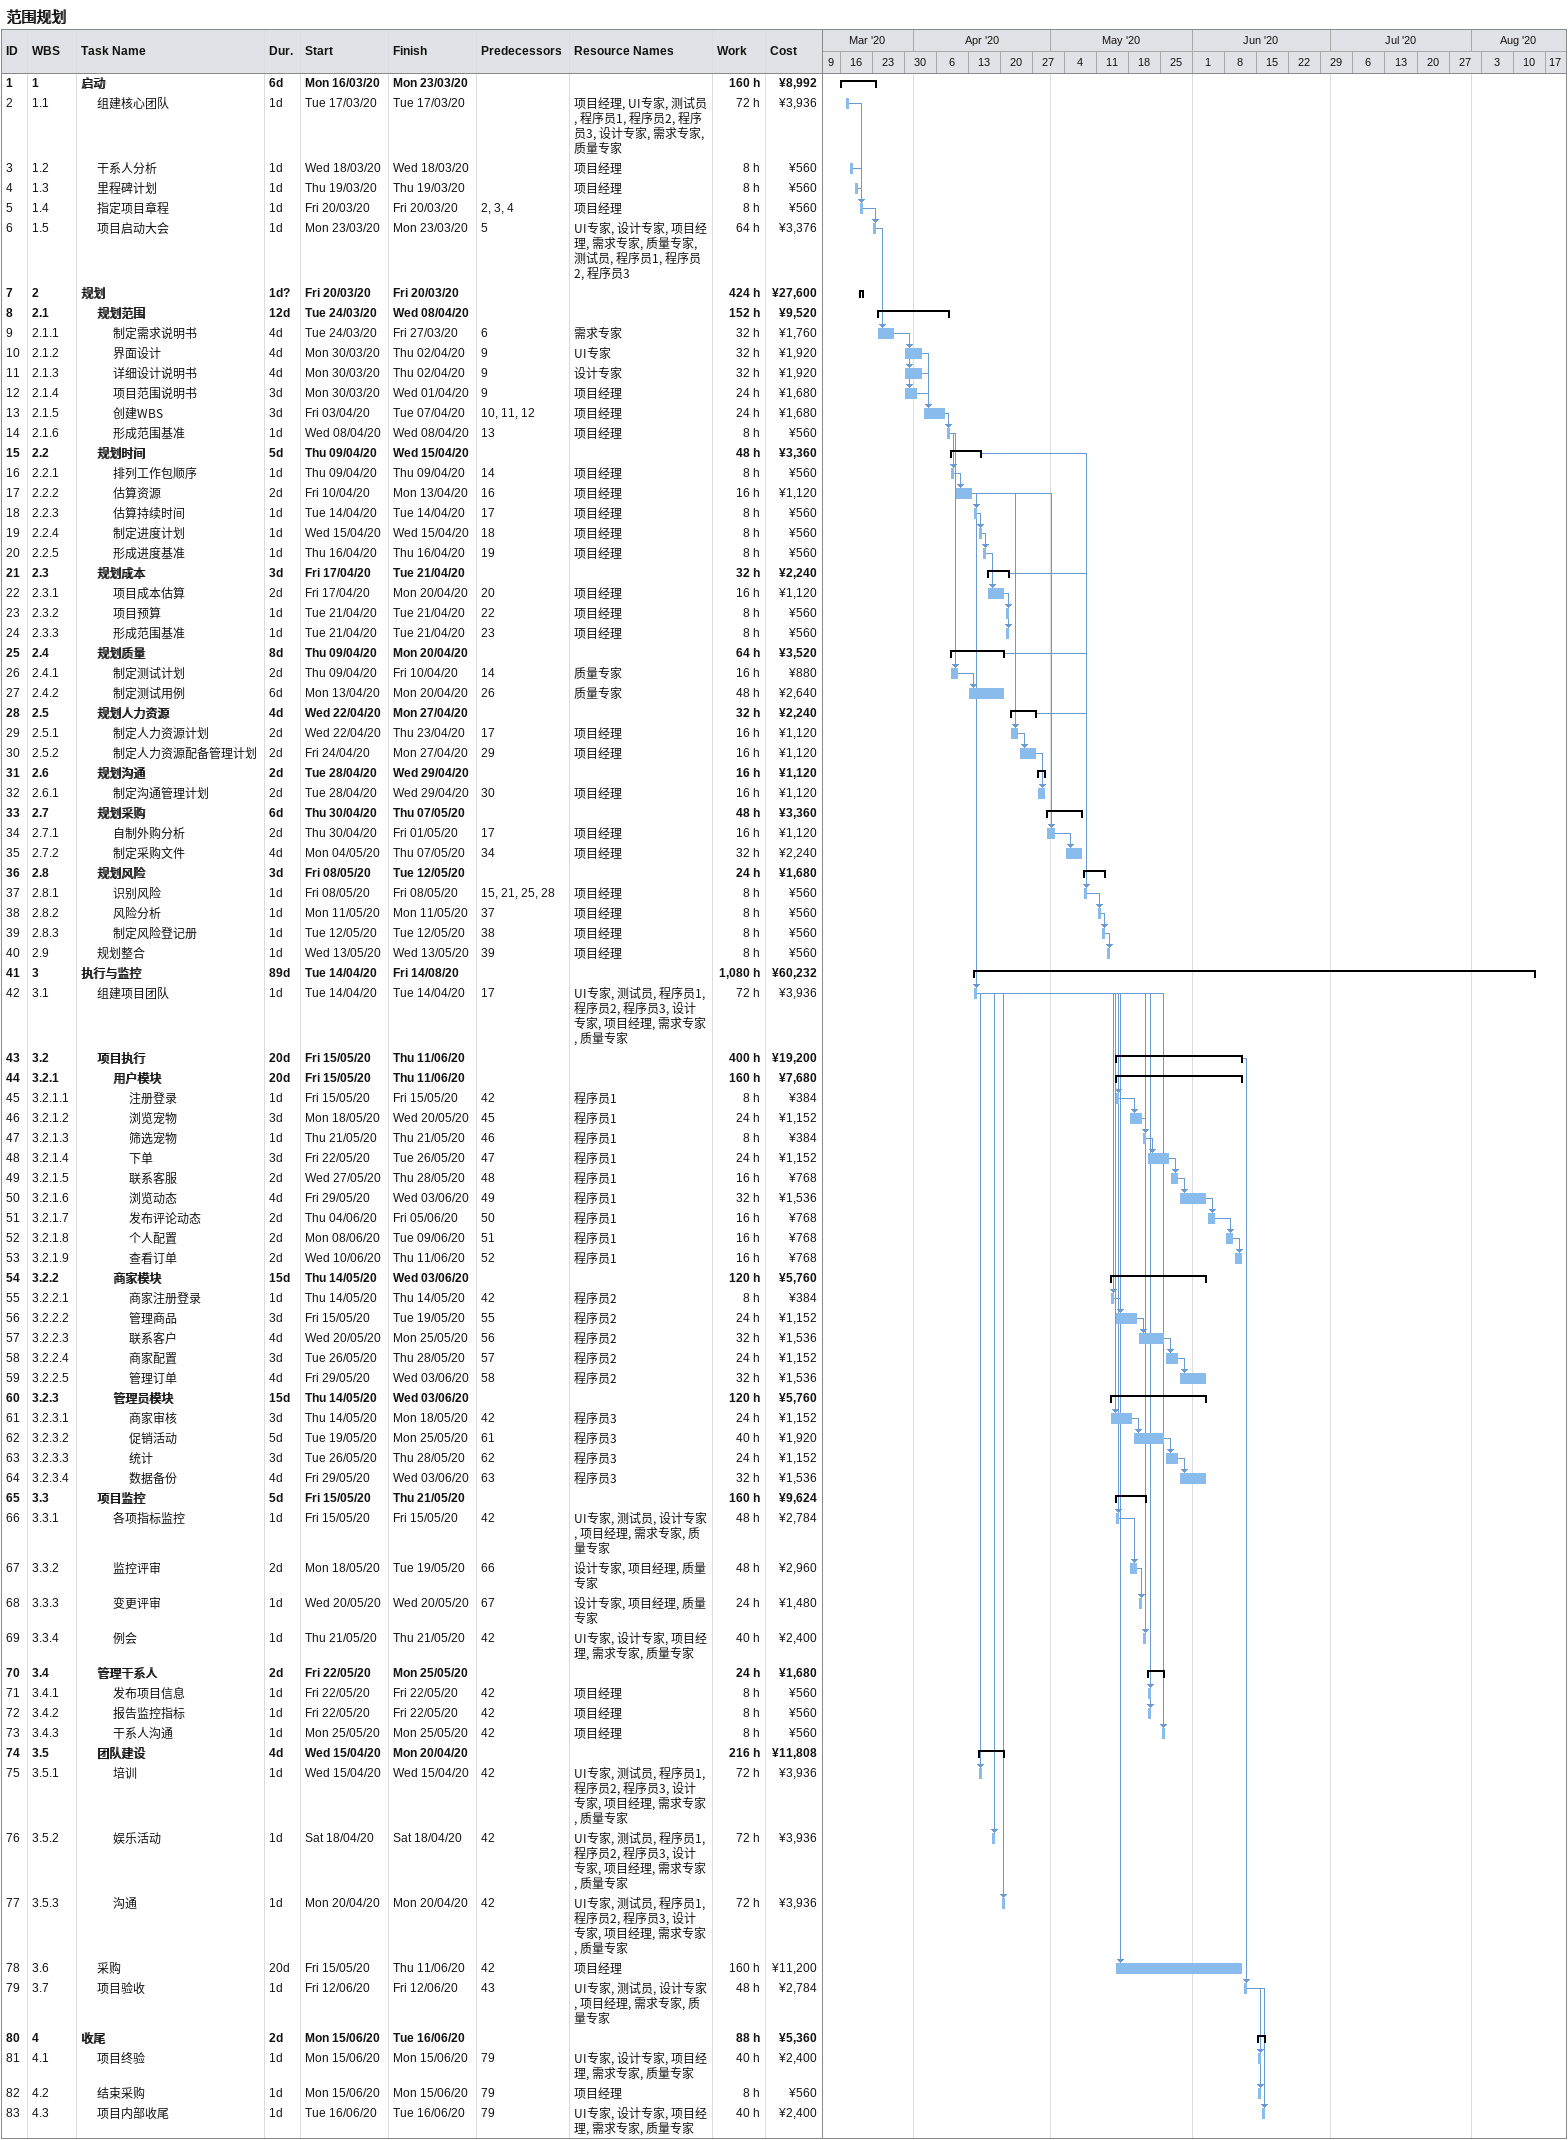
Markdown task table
范围规划

| ID | WBS | Task | Duration | Start | Finish | Predecessors | Resources | Work (h) | Cost (¥) |
|---|---|---|---|---|---|---|---|---|---|
| 1 | 1 | **启动** | 6d | 2020-03-16 | 2020-03-23 |  |  | 160 | 8992 |
| 2 | 1.1 | 组建核心团队 | 1d | 2020-03-17 | 2020-03-17 |  | 项目经理, UI专家, 测试员, 程序员1, 程序员2, 程序员3, 设计专家, 需求专家, 质量专家 | 72 | 3936 |
| 3 | 1.2 | 干系人分析 | 1d | 2020-03-18 | 2020-03-18 |  | 项目经理 | 8 | 560 |
| 4 | 1.3 | 里程碑计划 | 1d | 2020-03-19 | 2020-03-19 |  | 项目经理 | 8 | 560 |
| 5 | 1.4 | 指定项目章程 | 1d | 2020-03-20 | 2020-03-20 | 2, 3, 4 | 项目经理 | 8 | 560 |
| 6 | 1.5 | 项目启动大会 | 1d | 2020-03-23 | 2020-03-23 | 5 | UI专家, 设计专家, 项目经理, 需求专家, 质量专家, 测试员, 程序员1, 程序员2, 程序员3 | 64 | 3376 |
| 7 | 2 | **规划** | 1d? | 2020-03-20 | 2020-03-20 |  |  | 424 | 27600 |
| 8 | 2.1 | **规划范围** | 12d | 2020-03-24 | 2020-04-08 |  |  | 152 | 9520 |
| 9 | 2.1.1 | 制定需求说明书 | 4d | 2020-03-24 | 2020-03-27 | 6 | 需求专家 | 32 | 1760 |
| 10 | 2.1.2 | 界面设计 | 4d | 2020-03-30 | 2020-04-02 | 9 | UI专家 | 32 | 1920 |
| 11 | 2.1.3 | 详细设计说明书 | 4d | 2020-03-30 | 2020-04-02 | 9 | 设计专家 | 32 | 1920 |
| 12 | 2.1.4 | 项目范围说明书 | 3d | 2020-03-30 | 2020-04-01 | 9 | 项目经理 | 24 | 1680 |
| 13 | 2.1.5 | 创建WBS | 3d | 2020-04-03 | 2020-04-07 | 10, 11, 12 | 项目经理 | 24 | 1680 |
| 14 | 2.1.6 | 形成范围基准 | 1d | 2020-04-08 | 2020-04-08 | 13 | 项目经理 | 8 | 560 |
| 15 | 2.2 | **规划时间** | 5d | 2020-04-09 | 2020-04-15 |  |  | 48 | 3360 |
| 16 | 2.2.1 | 排列工作包顺序 | 1d | 2020-04-09 | 2020-04-09 | 14 | 项目经理 | 8 | 560 |
| 17 | 2.2.2 | 估算资源 | 2d | 2020-04-10 | 2020-04-13 | 16 | 项目经理 | 16 | 1120 |
| 18 | 2.2.3 | 估算持续时间 | 1d | 2020-04-14 | 2020-04-14 | 17 | 项目经理 | 8 | 560 |
| 19 | 2.2.4 | 制定进度计划 | 1d | 2020-04-15 | 2020-04-15 | 18 | 项目经理 | 8 | 560 |
| 20 | 2.2.5 | 形成进度基准 | 1d | 2020-04-16 | 2020-04-16 | 19 | 项目经理 | 8 | 560 |
| 21 | 2.3 | **规划成本** | 3d | 2020-04-17 | 2020-04-21 |  |  | 32 | 2240 |
| 22 | 2.3.1 | 项目成本估算 | 2d | 2020-04-17 | 2020-04-20 | 20 | 项目经理 | 16 | 1120 |
| 23 | 2.3.2 | 项目预算 | 1d | 2020-04-21 | 2020-04-21 | 22 | 项目经理 | 8 | 560 |
| 24 | 2.3.3 | 形成范围基准 | 1d | 2020-04-21 | 2020-04-21 | 23 | 项目经理 | 8 | 560 |
| 25 | 2.4 | **规划质量** | 8d | 2020-04-09 | 2020-04-20 |  |  | 64 | 3520 |
| 26 | 2.4.1 | 制定测试计划 | 2d | 2020-04-09 | 2020-04-10 | 14 | 质量专家 | 16 | 880 |
| 27 | 2.4.2 | 制定测试用例 | 6d | 2020-04-13 | 2020-04-20 | 26 | 质量专家 | 48 | 2640 |
| 28 | 2.5 | **规划人力资源** | 4d | 2020-04-22 | 2020-04-27 |  |  | 32 | 2240 |
| 29 | 2.5.1 | 制定人力资源计划 | 2d | 2020-04-22 | 2020-04-23 | 17 | 项目经理 | 16 | 1120 |
| 30 | 2.5.2 | 制定人力资源配备管理计划 | 2d | 2020-04-24 | 2020-04-27 | 29 | 项目经理 | 16 | 1120 |
| 31 | 2.6 | **规划沟通** | 2d | 2020-04-28 | 2020-04-29 |  |  | 16 | 1120 |
| 32 | 2.6.1 | 制定沟通管理计划 | 2d | 2020-04-28 | 2020-04-29 | 30 | 项目经理 | 16 | 1120 |
| 33 | 2.7 | **规划采购** | 6d | 2020-04-30 | 2020-05-07 |  |  | 48 | 3360 |
| 34 | 2.7.1 | 自制外购分析 | 2d | 2020-04-30 | 2020-05-01 | 17 | 项目经理 | 16 | 1120 |
| 35 | 2.7.2 | 制定采购文件 | 4d | 2020-05-04 | 2020-05-07 | 34 | 项目经理 | 32 | 2240 |
| 36 | 2.8 | **规划风险** | 3d | 2020-05-08 | 2020-05-12 |  |  | 24 | 1680 |
| 37 | 2.8.1 | 识别风险 | 1d | 2020-05-08 | 2020-05-08 | 15, 21, 25, 28 | 项目经理 | 8 | 560 |
| 38 | 2.8.2 | 风险分析 | 1d | 2020-05-11 | 2020-05-11 | 37 | 项目经理 | 8 | 560 |
| 39 | 2.8.3 | 制定风险登记册 | 1d | 2020-05-12 | 2020-05-12 | 38 | 项目经理 | 8 | 560 |
| 40 | 2.9 | 规划整合 | 1d | 2020-05-13 | 2020-05-13 | 39 | 项目经理 | 8 | 560 |
| 41 | 3 | **执行与监控** | 89d | 2020-04-14 | 2020-08-14 |  |  | 1080 | 60232 |
| 42 | 3.1 | 组建项目团队 | 1d | 2020-04-14 | 2020-04-14 | 17 | UI专家, 测试员, 程序员1, 程序员2, 程序员3, 设计专家, 项目经理, 需求专家, 质量专家 | 72 | 3936 |
| 43 | 3.2 | **项目执行** | 20d | 2020-05-15 | 2020-06-11 |  |  | 400 | 19200 |
| 44 | 3.2.1 | **用户模块** | 20d | 2020-05-15 | 2020-06-11 |  |  | 160 | 7680 |
| 45 | 3.2.1.1 | 注册登录 | 1d | 2020-05-15 | 2020-05-15 | 42 | 程序员1 | 8 | 384 |
| 46 | 3.2.1.2 | 浏览宠物 | 3d | 2020-05-18 | 2020-05-20 | 45 | 程序员1 | 24 | 1152 |
| 47 | 3.2.1.3 | 筛选宠物 | 1d | 2020-05-21 | 2020-05-21 | 46 | 程序员1 | 8 | 384 |
| 48 | 3.2.1.4 | 下单 | 3d | 2020-05-22 | 2020-05-26 | 47 | 程序员1 | 24 | 1152 |
| 49 | 3.2.1.5 | 联系客服 | 2d | 2020-05-27 | 2020-05-28 | 48 | 程序员1 | 16 | 768 |
| 50 | 3.2.1.6 | 浏览动态 | 4d | 2020-05-29 | 2020-06-03 | 49 | 程序员1 | 32 | 1536 |
| 51 | 3.2.1.7 | 发布评论动态 | 2d | 2020-06-04 | 2020-06-05 | 50 | 程序员1 | 16 | 768 |
| 52 | 3.2.1.8 | 个人配置 | 2d | 2020-06-08 | 2020-06-09 | 51 | 程序员1 | 16 | 768 |
| 53 | 3.2.1.9 | 查看订单 | 2d | 2020-06-10 | 2020-06-11 | 52 | 程序员1 | 16 | 768 |
| 54 | 3.2.2 | **商家模块** | 15d | 2020-05-14 | 2020-06-03 |  |  | 120 | 5760 |
| 55 | 3.2.2.1 | 商家注册登录 | 1d | 2020-05-14 | 2020-05-14 | 42 | 程序员2 | 8 | 384 |
| 56 | 3.2.2.2 | 管理商品 | 3d | 2020-05-15 | 2020-05-19 | 55 | 程序员2 | 24 | 1152 |
| 57 | 3.2.2.3 | 联系客户 | 4d | 2020-05-20 | 2020-05-25 | 56 | 程序员2 | 32 | 1536 |
| 58 | 3.2.2.4 | 商家配置 | 3d | 2020-05-26 | 2020-05-28 | 57 | 程序员2 | 24 | 1152 |
| 59 | 3.2.2.5 | 管理订单 | 4d | 2020-05-29 | 2020-06-03 | 58 | 程序员2 | 32 | 1536 |
| 60 | 3.2.3 | **管理员模块** | 15d | 2020-05-14 | 2020-06-03 |  |  | 120 | 5760 |
| 61 | 3.2.3.1 | 商家审核 | 3d | 2020-05-14 | 2020-05-18 | 42 | 程序员3 | 24 | 1152 |
| 62 | 3.2.3.2 | 促销活动 | 5d | 2020-05-19 | 2020-05-25 | 61 | 程序员3 | 40 | 1920 |
| 63 | 3.2.3.3 | 统计 | 3d | 2020-05-26 | 2020-05-28 | 62 | 程序员3 | 24 | 1152 |
| 64 | 3.2.3.4 | 数据备份 | 4d | 2020-05-29 | 2020-06-03 | 63 | 程序员3 | 32 | 1536 |
| 65 | 3.3 | **项目监控** | 5d | 2020-05-15 | 2020-05-21 |  |  | 160 | 9624 |
| 66 | 3.3.1 | 各项指标监控 | 1d | 2020-05-15 | 2020-05-15 | 42 | UI专家, 测试员, 设计专家, 项目经理, 需求专家, 质量专家 | 48 | 2784 |
| 67 | 3.3.2 | 监控评审 | 2d | 2020-05-18 | 2020-05-19 | 66 | 设计专家, 项目经理, 质量专家 | 48 | 2960 |
| 68 | 3.3.3 | 变更评审 | 1d | 2020-05-20 | 2020-05-20 | 67 | 设计专家, 项目经理, 质量专家 | 24 | 1480 |
| 69 | 3.3.4 | 例会 | 1d | 2020-05-21 | 2020-05-21 | 42 | UI专家, 设计专家, 项目经理, 需求专家, 质量专家 | 40 | 2400 |
| 70 | 3.4 | **管理干系人** | 2d | 2020-05-22 | 2020-05-25 |  |  | 24 | 1680 |
| 71 | 3.4.1 | 发布项目信息 | 1d | 2020-05-22 | 2020-05-22 | 42 | 项目经理 | 8 | 560 |
| 72 | 3.4.2 | 报告监控指标 | 1d | 2020-05-22 | 2020-05-22 | 42 | 项目经理 | 8 | 560 |
| 73 | 3.4.3 | 干系人沟通 | 1d | 2020-05-25 | 2020-05-25 | 42 | 项目经理 | 8 | 560 |
| 74 | 3.5 | **团队建设** | 4d | 2020-04-15 | 2020-04-20 |  |  | 216 | 11808 |
| 75 | 3.5.1 | 培训 | 1d | 2020-04-15 | 2020-04-15 | 42 | UI专家, 测试员, 程序员1, 程序员2, 程序员3, 设计专家, 项目经理, 需求专家, 质量专家 | 72 | 3936 |
| 76 | 3.5.2 | 娱乐活动 | 1d | 2020-04-18 | 2020-04-18 | 42 | UI专家, 测试员, 程序员1, 程序员2, 程序员3, 设计专家, 项目经理, 需求专家, 质量专家 | 72 | 3936 |
| 77 | 3.5.3 | 沟通 | 1d | 2020-04-20 | 2020-04-20 | 42 | UI专家, 测试员, 程序员1, 程序员2, 程序员3, 设计专家, 项目经理, 需求专家, 质量专家 | 72 | 3936 |
| 78 | 3.6 | 采购 | 20d | 2020-05-15 | 2020-06-11 | 42 | 项目经理 | 160 | 11200 |
| 79 | 3.7 | 项目验收 | 1d | 2020-06-12 | 2020-06-12 | 43 | UI专家, 测试员, 设计专家, 项目经理, 需求专家, 质量专家 | 48 | 2784 |
| 80 | 4 | **收尾** | 2d | 2020-06-15 | 2020-06-16 |  |  | 88 | 5360 |
| 81 | 4.1 | 项目终验 | 1d | 2020-06-15 | 2020-06-15 | 79 | UI专家, 设计专家, 项目经理, 需求专家, 质量专家 | 40 | 2400 |
| 82 | 4.2 | 结束采购 | 1d | 2020-06-15 | 2020-06-15 | 79 | 项目经理 | 8 | 560 |
| 83 | 4.3 | 项目内部收尾 | 1d | 2020-06-16 | 2020-06-16 | 79 | UI专家, 设计专家, 项目经理, 需求专家, 质量专家 | 40 | 2400 |
